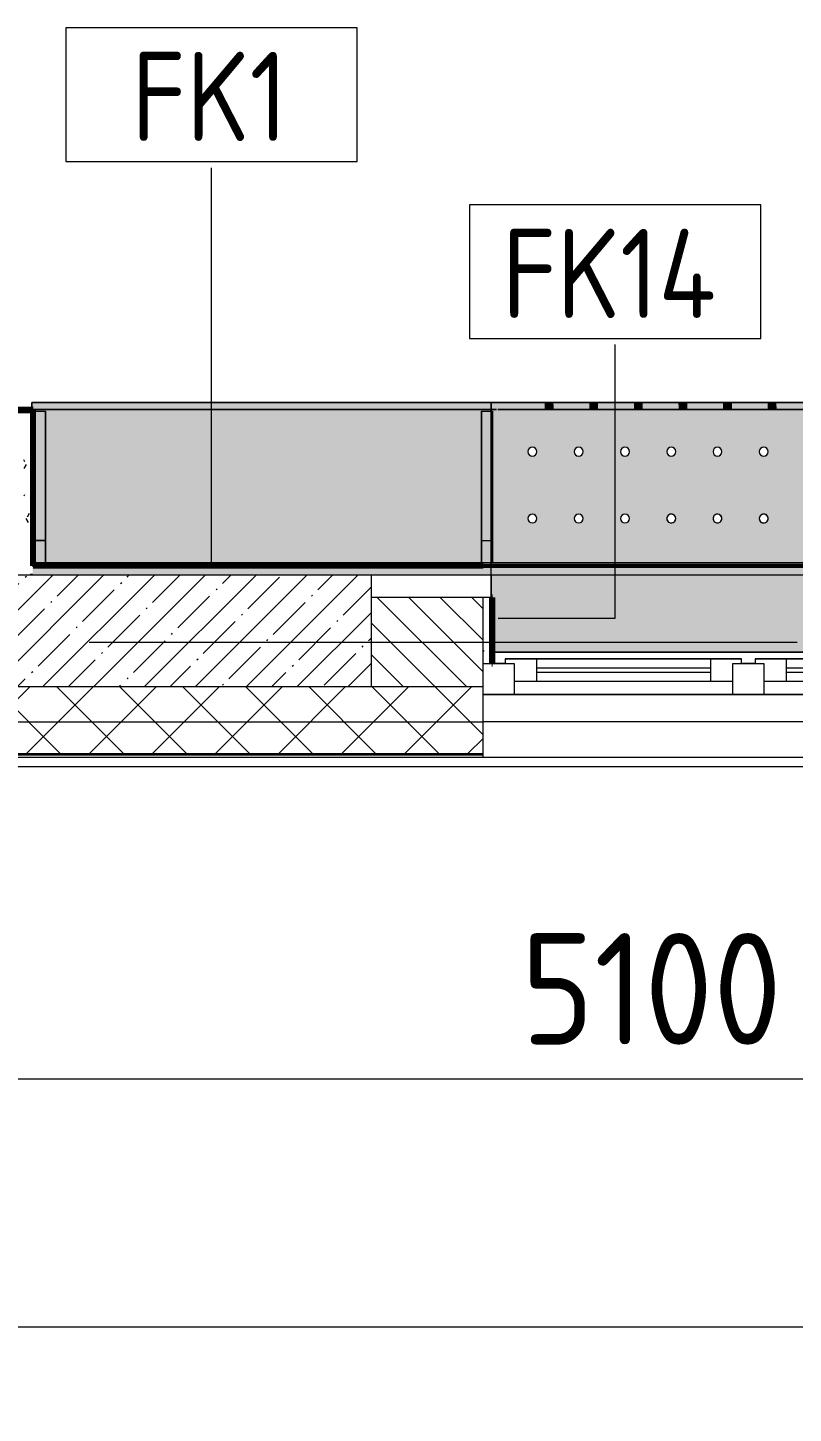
# Model space of a CAD drawing. Header units: millimetres. Extents: x 81711 to 274967, y -8553 to 29000.
# Drawn here: x 101859 to 103576, y -1730 to 1378 of the extents above; entities that cross this region are included whole.
import ezdxf

# ---------------------------------------------------------------- set-up
doc = ezdxf.new("R2010")
doc.units = ezdxf.units.MM
doc.linetypes.add('Осевая', pattern=[3175, 635, -476.25, 1587.5, -476.25])
for name, color, linetype, lineweight in [('A-ANNO-DIMS', 7, 'Continuous', 9), ('A-ANNO-DIMS-100', 7, 'Continuous', 9), ('A-GLAZ', 7, 'Continuous', 9), ('A-GLAZ-1', 7, 'Continuous', 13), ('A-WALL', 7, 'Continuous', 9), ('A-WALL-IDEN', 7, 'Continuous', 9), ('I-WALL', 7, 'Continuous', 9), ('S-COLS', 7, 'Continuous', 9), ('Оси-2', 7, 'Осевая', 9)]:
    doc.layers.add(name, color=color, linetype=linetype, lineweight=lineweight)
for name, color, linetype, lineweight, true_color in [('A-WALL-1', 7, 'Continuous', 9, 0xc0c0c0), ('A-WALL-2', 7, 'Continuous', 9, 0xff80c0), ('I-WALL-13', 7, 'Continuous', 53, 0xeaa7bf), ('I-WALL-19', 7, 'Continuous', 80, 0xffd2ff), ('I-WALL-5', 7, 'Continuous', 9, 0xc0c0c0), ('I-WALL-8', 7, 'Continuous', 80, 0xff80c0), ('S-WALL-ANLY', 7, 'Continuous', 13, 0x008040), ('S-WALL-ANLY-1', 7, 'Continuous', 5, 0x008040), ('Знаки-2', 9, 'Continuous', 9, 0x808080), ('Знаки-3', 7, 'Continuous', 9, 0xd1cabb), ('Знаки-5', 7, 'Continuous', 9, 0xc1bbaf), ('Знаки-6', 7, 'Continuous', 9, 0xaba79f), ('Знаки-7', 7, 'Continuous', 9, 0xd4ccbd), ('Знаки-8', 7, 'Continuous', 9, 0xccc5b7)]:
    doc.layers.add(name, color=color, linetype=linetype, lineweight=lineweight, true_color=true_color)
doc.layers.add('Знаки-4', color=7, linetype='Continuous', lineweight=9, transparency=0.5)
doc.styles.add('GOST Common', font='GOST_Common.ttf', dxfattribs={"width": 0.9, "height": 200})
doc.styles.add('ISOCPEUR', font='isocpeur.ttf', dxfattribs={"width": 0.9, "height": 250})
doc.dimstyles.new('ISO-2_5_0_9К_БОЛЬШОЙ_1', dxfattribs={"dimscale": 304.8, "dimtxt": 248.995294, "dimasz": 0.492126, "dimexe": 0.393701, "dimexo": 0.984252, "dimgap": 0, "dimtad": 1, "dimdec": 0, "dimrnd": 10, "dimzin": 0, "dimdsep": 46, "dimtxsty": 'ISOCPEUR', "dimblk1": 'OBLIQUE', "dimblk2": 'OBLIQUE', "dimsah": 1, "dimcen": 0.09, "dimdle": 0.393701, "dimazin": 0, "dimtfac": 1, "dimtdec": 4, "dimtix": 1, "dimtmove": 0, "dimatfit": 3, "dimfxl": 1, "dimtvp": 1, "dimtolj": 1, "dimtzin": 0, "dimarcsym": 2})
pattern_1 = [(0, (0, 0), (121.92, 30.48), [10.058, -81.382, 10.058, -81.382, -487.68]), (0, (0, 0), (121.92, 30.48), [-182.88, 10.058, -172.822, 10.058, -81.382, -213.36]), (0, (0, 0), (121.92, 30.48), [-457.2, 10.058, -50.902, 10.058, -142.342]), (120, (45.72, 15.24), (-87.356454, 90.345817), [10.058, -81.382, 10.058, -81.382, -487.68]), (120, (45.72, 15.24), (-87.356454, 90.345817), [-182.88, 10.058, -172.822, 10.058, -81.382, -213.36]), (120, (45.72, 15.24), (-87.356454, 90.345817), [-457.2, 10.058, -50.902, 10.058, -142.342]), (240, (60.96, 76.2), (-34.563546, -120.825817), [10.058, -81.382, 10.058, -81.382, -487.68]), (240, (60.96, 76.2), (-34.563546, -120.825817), [-182.88, 10.058, -172.822, 10.058, -81.382, -213.36]), (240, (60.96, 76.2), (-34.563546, -120.825817), [-457.2, 10.058, -50.902, 10.058, -142.342])]

# ---------------------------------------------------------------- blocks, each defined once
blk = doc.blocks.new('120_Окно_СКБ_2Ст_Фрамуга сверху - 120_Окно_СКБ_2Ст_2300х2500_h_ ДОО-19727959-План отделки стен 1 этажа в осях 23_1-33')
at = {"layer": 'A-GLAZ'}
for p, q in [((1150, -57), (-1150, -57)), ((-1080, -57), (1080, -57)), ((-1030, -107), (470, -107)), ((470, -117), (-1030, -117)), ((640, -107), (1030, -107)), ((1030, -117), (640, -117)), ((-1130, -127), (-1100, -127)), ((540, -127), (570, -127)), ((540, -127), (570, -127)), ((1100, -127), (1130, -127))]:
    blk.add_line(p, q, dxfattribs=at)
at = {"layer": 'A-GLAZ-1'}
for p, q in [((-1150, -127), (-1150, -57)), ((-1150, -57), (-1080, -57)), ((-1080, -57), (-1080, -127)), ((520, -127), (520, -57)), ((520, -57), (590, -57)), ((590, -57), (590, -127)), ((1080, -127), (1080, -57)), ((1080, -57), (1150, -57)), ((1150, -57), (1150, -127)), ((520, -87), (-1080, -87)), ((-1080, -87), (-1080, -127)), ((-1030, -137), (-1030, -87)), ((470, -137), (470, -87)), ((520, -127), (520, -87)), ((1080, -87), (590, -87)), ((590, -87), (590, -127)), ((640, -137), (640, -87)), ((1030, -137), (1030, -87)), ((1080, -127), (1080, -87)), ((-1080, -127), (-1150, -127)), ((-1080, -127), (-1100, -127)), ((-1100, -127), (-1100, -137)), ((-1100, -137), (540, -137)), ((540, -137), (-1100, -137)), ((590, -127), (520, -127)), ((540, -127), (520, -127)), ((540, -137), (540, -127)), ((590, -127), (570, -127)), ((570, -127), (570, -137)), ((570, -137), (1100, -137)), ((1100, -137), (570, -137)), ((1150, -127), (1080, -127)), ((1100, -127), (1080, -127)), ((1100, -137), (1100, -127))]:
    blk.add_line(p, q, dxfattribs=at)
blk = doc.blocks.new('BSC_Колонна _Прямоугольная - 250х900-V4-План отделки стен 1 этажа в осях 23_1-33')
at = {"layer": 'S-COLS'}
h = blk.add_hatch(dxfattribs=at)
h.set_pattern_fill('FP_37', color=256, style=0, pattern_type=2)
h.set_pattern_definition([(45, (-102180, -25), (-57.024626, 57.024626), []), (45, (-102122.975, -25), (-57.024626, 57.024626), [100.806, -20.161, 3.353, -16.808])])
h.paths.add_polyline_path([(-352.3, -125), (450, -125), (450, 125), (-450, 125), (-450, -125)])
for p, q in [((450, 125), (-450, 125)), ((-450, 125), (-450, -125)), ((450, -125), (450, 125)), ((-450, -125), (450, -125))]:
    blk.add_line(p, q, dxfattribs=at)
blk = doc.blocks.new('Зашивка радиатора_ с перфорацией М7_1 - Зашивка радиатора_ с перфорацией М7_1-V23-План отделки стен 1 этажа в осях 23_1-33')
at = {"layer": 'Знаки-4'}
for points in [[(1630, 380), (-370, 380), (-370, 180), (1890, 180), (1890, 257.4), (1888.3, 257.4), (1888.3, 380)], [(1877.3, -163.9), (-370, -163.9), (-370, -179.9), (1890, -179.9), (1890, -163.9), (1877.7, -163.9)], [(1265, -163.9), (1240, -163.9), (1240.7, -179.9), (1280, -179.9), (1279.3, -163.9), (1265.2, -163.9)], [(1260, -163.9), (1250, -163.9), (1250.3, -179.9), (1270, -179.9), (1269.7, -163.9), (1262.6, -163.9)], [(1365, -163.9), (1340, -163.9), (1340.7, -179.9), (1380, -179.9), (1379.3, -163.9), (1365.2, -163.9)], [(1360, -163.9), (1350, -163.9), (1350.3, -179.9), (1370, -179.9), (1369.7, -163.9), (1362.6, -163.9)], [(1360, -163.9), (1350, -163.9), (1350.3, -179.9), (1370, -179.9), (1369.7, -163.9), (1362.6, -163.9)], [(1465.2, -163.9), (1440, -163.9), (1440.7, -179.9), (1480, -179.9), (1479.3, -163.9), (1470, -163.9)], [(1465.2, -163.9), (1450, -163.9), (1450.3, -179.9), (1470, -179.9), (1469.7, -163.9), (1467.1, -163.9)], [(1565, -163.9), (1540, -163.9), (1540.7, -179.9), (1580, -179.9), (1579.3, -163.9), (1565.2, -163.9)], [(1560, -163.9), (1550, -163.9), (1550.3, -179.9), (1570, -179.9), (1569.7, -163.9), (1562.6, -163.9)], [(1665, -163.9), (1640, -163.9), (1640.7, -179.9), (1680, -179.9), (1679.3, -163.9), (1665.2, -163.9)], [(1660, -163.9), (1650, -163.9), (1650.3, -179.9), (1670, -179.9), (1669.7, -163.9), (1662.6, -163.9)], [(1660, -163.9), (1650, -163.9), (1650.3, -179.9), (1670, -179.9), (1669.7, -163.9), (1662.6, -163.9)], [(1740.7, -163.9), (1740, -163.9), (1740.7, -179.9), (1780, -179.9), (1779.3, -163.9), (1742.7, -163.9)], [(1759.4, -163.9), (1750, -164.7), (1750.3, -179.9), (1770, -179.9), (1769.7, -163.9), (1760, -163.9)]]:
    blk.add_hatch(color=256, dxfattribs=at).paths.add_polyline_path(points)
h = blk.add_hatch(color=256, dxfattribs=at)
h.paths.add_polyline_path([(1890, 180), (-370, 180), (-370, -179.9), (1890, -179.9), (1890, 137.8)])
h.paths.add_polyline_path([(1382.5, 90.4), (1387.5, 89), (1391.2, 85.4), (1392.5, 80.4), (1391.2, 75.4), (1387.5, 71.7), (1382.5, 70.4), (1377.5, 71.7), (1373.8, 75.4), (1372.5, 80.4), (1373.8, 85.4), (1377.5, 89), (1379.9, 90)])
h.paths.add_polyline_path([(863.7, 90.4), (868.7, 89), (872.4, 85.4), (873.7, 80.4), (872.4, 75.4), (868.7, 71.7), (863.7, 70.4), (858.7, 71.7), (855.1, 75.4), (853.7, 80.4), (855.1, 85.4), (858.7, 89), (861.2, 90)])
h.paths.add_polyline_path([(967.5, 90.4), (972.5, 89), (976.2, 85.4), (977.5, 80.4), (976.2, 75.4), (972.5, 71.7), (967.5, 70.4), (962.5, 71.7), (958.8, 75.4), (957.5, 80.4), (958.8, 85.4), (962.5, 89), (964.9, 90)])
h.paths.add_polyline_path([(1590, 90.4), (1595, 89), (1598.7, 85.4), (1600, 80.4), (1598.7, 75.4), (1595, 71.7), (1590, 70.4), (1585, 71.7), (1581.3, 75.4), (1580, 80.4), (1581.3, 85.4), (1585, 89), (1587.4, 90)])
h.paths.add_polyline_path([(1278.7, 90.4), (1283.7, 89), (1287.4, 85.4), (1288.7, 80.4), (1287.4, 75.4), (1283.7, 71.7), (1278.7, 70.4), (1273.7, 71.7), (1270.1, 75.4), (1268.7, 80.4), (1270.1, 85.4), (1273.7, 89), (1276.2, 90)])
h.paths.add_polyline_path([(1693.7, 90.4), (1698.7, 89), (1702.4, 85.4), (1703.7, 80.4), (1702.4, 75.4), (1698.7, 71.7), (1693.7, 70.4), (1688.7, 71.7), (1685.1, 75.4), (1683.7, 80.4), (1685.1, 85.4), (1688.7, 89), (1691.2, 90)])
h.paths.add_polyline_path([(1071.2, 90.4), (1076.2, 89), (1079.9, 85.4), (1081.2, 80.4), (1079.9, 75.4), (1076.2, 71.7), (1071.2, 70.4), (1066.2, 71.7), (1062.6, 75.4), (1061.2, 80.4), (1062.6, 85.4), (1066.2, 89), (1068.7, 90)])
h.paths.add_polyline_path([(1797.5, 90.4), (1802.5, 89), (1806.2, 85.4), (1807.5, 80.4), (1806.2, 75.4), (1802.5, 71.7), (1797.5, 70.4), (1792.5, 71.7), (1788.8, 75.4), (1787.5, 80.4), (1788.8, 85.4), (1792.5, 89), (1796.4, 90.2)])
h.paths.add_polyline_path([(1486.2, 90.4), (1491.2, 89), (1494.9, 85.4), (1496.2, 80.4), (1494.9, 75.4), (1491.2, 71.7), (1486.2, 70.4), (1481.2, 71.7), (1477.6, 75.4), (1476.2, 80.4), (1477.6, 85.4), (1481.2, 89), (1483.7, 90)])
h.paths.add_polyline_path([(1175, 90.4), (1180, 89), (1183.7, 85.4), (1185, 80.4), (1183.7, 75.4), (1180, 71.7), (1175, 70.4), (1170, 71.7), (1166.3, 75.4), (1165, 80.4), (1166.3, 85.4), (1170, 89), (1172.4, 90)])
h.paths.add_polyline_path([(137.5, 90.4), (142.5, 89), (146.2, 85.4), (147.5, 80.4), (146.2, 75.4), (142.5, 71.7), (137.5, 70.4), (132.5, 71.7), (128.8, 75.4), (127.5, 80.4), (128.8, 85.4), (133.1, 89.3), (134.9, 90)])
h.paths.add_polyline_path([(-277.5, 90.4), (-272.5, 89), (-268.8, 85.4), (-267.5, 80.4), (-268.8, 75.4), (-272.5, 71.7), (-277.5, 70.4), (-282.5, 71.7), (-286.2, 75.4), (-287.5, 80.4), (-286.2, 85.4), (-282.5, 89), (-280.1, 90)])
h.paths.add_polyline_path([(552.5, 90.4), (557.5, 89), (561.2, 85.4), (562.5, 80.4), (561.2, 75.4), (557.5, 71.7), (552.5, 70.4), (547.5, 71.7), (543.8, 75.4), (542.5, 80.4), (543.8, 85.4), (547.5, 89), (549.9, 90)])
h.paths.add_polyline_path([(345, 90.4), (350, 89), (353.7, 85.4), (355, 80.4), (353.7, 75.4), (350, 71.7), (345, 70.4), (340, 71.7), (336.3, 75.4), (335, 80.4), (336.3, 85.4), (340, 89), (342.4, 90)])
h.paths.add_polyline_path([(-70, 90.4), (-65, 89), (-61.3, 85.4), (-60, 80.4), (-61.3, 75.4), (-65, 71.7), (-70, 70.4), (-75, 71.7), (-78.7, 75.4), (-80, 80.4), (-78.7, 85.4), (-75, 89), (-72.6, 90)])
h.paths.add_polyline_path([(-173.8, 90.4), (-168.8, 89), (-165.1, 85.4), (-163.8, 80.4), (-165.1, 75.4), (-168.8, 71.7), (-173.8, 70.4), (-178.8, 71.7), (-182.4, 75.4), (-183.8, 80.4), (-182.4, 85.4), (-178.8, 89), (-176.3, 90)])
h.paths.add_polyline_path([(760, 90.4), (765, 89), (768.7, 85.4), (770, 80.4), (768.7, 75.4), (765, 71.7), (760, 70.4), (755, 71.7), (751.3, 75.4), (750, 80.4), (751.3, 85.4), (755, 89), (757.4, 90)])
h.paths.add_polyline_path([(656.2, 90.4), (661.2, 89), (664.9, 85.4), (666.2, 80.4), (664.9, 75.4), (661.2, 71.7), (656.2, 70.4), (651.2, 71.7), (647.6, 75.4), (646.2, 80.4), (647.6, 85.4), (651.2, 89), (653.7, 90)])
h.paths.add_polyline_path([(241.2, 90.4), (246.2, 89), (249.9, 85.4), (251.2, 80.4), (249.9, 75.4), (246.2, 71.7), (241.2, 70.4), (236.2, 71.7), (232.6, 75.4), (231.2, 80.4), (232.6, 85.4), (236.2, 89), (238.7, 90)])
h.paths.add_polyline_path([(33.7, 90.4), (38.7, 89), (42.4, 85.4), (43.7, 80.4), (42.4, 75.4), (38.7, 71.7), (33.7, 70.4), (28.7, 71.7), (25.1, 75.4), (23.7, 80.4), (25.1, 85.4), (28.7, 89), (31.2, 90)])
h.paths.add_polyline_path([(448.7, 90.4), (453.7, 89), (457.4, 85.4), (458.7, 80.4), (457.4, 75.4), (453.7, 71.7), (448.7, 70.4), (443.7, 71.7), (440.1, 75.4), (438.7, 80.4), (440.1, 85.4), (443.7, 89), (446.2, 90)])
h.paths.add_polyline_path([(760, -59.6), (765, -61), (768.7, -64.6), (770, -69.6), (768.7, -74.6), (765, -78.3), (760, -79.6), (755, -78.3), (751.3, -74.6), (750, -69.6), (751.3, -64.6), (755, -61), (757.4, -60)])
h.paths.add_polyline_path([(1175, -59.6), (1180, -61), (1183.7, -64.6), (1185, -69.6), (1183.7, -74.6), (1180, -78.3), (1175, -79.6), (1170, -78.3), (1166.3, -74.6), (1165, -69.6), (1166.3, -64.6), (1170, -61), (1172.4, -60)])
h.paths.add_polyline_path([(1590, -59.6), (1595, -61), (1598.7, -64.6), (1600, -69.6), (1598.7, -74.6), (1595, -78.3), (1590, -79.6), (1585, -78.3), (1581.3, -74.6), (1580, -69.6), (1581.3, -64.6), (1585, -61), (1587.4, -60)])
h.paths.add_polyline_path([(1382.5, -59.6), (1387.5, -61), (1391.2, -64.6), (1392.5, -69.6), (1391.2, -74.6), (1387.5, -78.3), (1382.5, -79.6), (1377.5, -78.3), (1373.8, -74.6), (1372.5, -69.6), (1373.8, -64.6), (1377.5, -61), (1379.9, -60)])
h.paths.add_polyline_path([(1278.7, -59.6), (1283.7, -61), (1287.4, -64.6), (1288.7, -69.6), (1287.4, -74.6), (1283.7, -78.3), (1278.7, -79.6), (1273.7, -78.3), (1270.1, -74.6), (1268.7, -69.6), (1270.1, -64.6), (1273.7, -61), (1276.2, -60)])
h.paths.add_polyline_path([(1486.2, -59.6), (1491.2, -61), (1494.9, -64.6), (1496.2, -69.6), (1494.9, -74.6), (1491.2, -78.3), (1486.2, -79.6), (1481.2, -78.3), (1477.6, -74.6), (1476.2, -69.6), (1477.6, -64.6), (1481.2, -61), (1483.7, -60)])
h.paths.add_polyline_path([(1797.5, -59.6), (1802.5, -61), (1806.2, -64.6), (1807.5, -69.6), (1806.2, -74.6), (1802.5, -78.3), (1797.5, -79.6), (1792.5, -78.3), (1788.8, -74.6), (1787.5, -69.6), (1788.8, -64.6), (1792.5, -61), (1796.4, -59.8)])
h.paths.add_polyline_path([(1693.7, -59.6), (1698.7, -61), (1702.4, -64.6), (1703.7, -69.6), (1702.4, -74.6), (1698.7, -78.3), (1693.7, -79.6), (1688.7, -78.3), (1685.1, -74.6), (1683.7, -69.6), (1685.1, -64.6), (1688.7, -61), (1691.2, -60)])
h.paths.add_polyline_path([(863.7, -59.6), (868.7, -61), (872.4, -64.6), (873.7, -69.6), (872.4, -74.6), (868.7, -78.3), (863.7, -79.6), (858.7, -78.3), (855.1, -74.6), (853.7, -69.6), (855.1, -64.6), (858.7, -61), (861.2, -60)])
h.paths.add_polyline_path([(967.5, -59.6), (972.5, -61), (976.2, -64.6), (977.5, -69.6), (976.2, -74.6), (972.5, -78.3), (967.5, -79.6), (962.5, -78.3), (958.8, -74.6), (957.5, -69.6), (958.8, -64.6), (962.5, -61), (964.9, -60)])
h.paths.add_polyline_path([(1071.2, -59.6), (1076.2, -61), (1079.9, -64.6), (1081.2, -69.6), (1079.9, -74.6), (1076.2, -78.3), (1071.2, -79.6), (1066.2, -78.3), (1062.6, -74.6), (1061.2, -69.6), (1062.6, -64.6), (1066.2, -61), (1068.7, -60)])
h.paths.add_polyline_path([(656.2, -59.6), (661.2, -61), (664.9, -64.6), (666.2, -69.6), (664.9, -74.6), (661.2, -78.3), (656.2, -79.6), (651.2, -78.3), (647.6, -74.6), (646.2, -69.6), (647.6, -64.6), (651.2, -61), (653.7, -60)])
h.paths.add_polyline_path([(-70, -59.6), (-65, -61), (-61.3, -64.6), (-60, -69.6), (-61.3, -74.6), (-65, -78.3), (-70, -79.6), (-75, -78.3), (-78.7, -74.6), (-80, -69.6), (-78.7, -64.6), (-75, -61), (-72.6, -60)])
h.paths.add_polyline_path([(-277.5, -59.6), (-272.5, -61), (-268.8, -64.6), (-267.5, -69.6), (-268.8, -74.6), (-272.5, -78.3), (-277.5, -79.6), (-282.5, -78.3), (-286.2, -74.6), (-287.5, -69.6), (-286.2, -64.6), (-282.5, -61), (-280.1, -60)])
h.paths.add_polyline_path([(137.5, -59.6), (142.5, -61), (146.2, -64.6), (147.5, -69.6), (146.2, -74.6), (142.5, -78.3), (137.5, -79.6), (132.5, -78.3), (128.8, -74.6), (127.5, -69.6), (128.8, -64.6), (133.1, -60.7), (134.9, -60)])
h.paths.add_polyline_path([(241.2, -59.6), (246.2, -61), (249.9, -64.6), (251.2, -69.6), (249.9, -74.6), (246.2, -78.3), (241.2, -79.6), (236.2, -78.3), (232.6, -74.6), (231.2, -69.6), (232.6, -64.6), (236.2, -61), (238.7, -60)])
h.paths.add_polyline_path([(345, -59.6), (350, -61), (353.7, -64.6), (355, -69.6), (353.7, -74.6), (350, -78.3), (345, -79.6), (340, -78.3), (336.3, -74.6), (335, -69.6), (336.3, -64.6), (340, -61), (342.4, -60)])
h.paths.add_polyline_path([(33.7, -59.6), (38.7, -61), (42.4, -64.6), (43.7, -69.6), (42.4, -74.6), (38.7, -78.3), (33.7, -79.6), (28.7, -78.3), (25.1, -74.6), (23.7, -69.6), (25.1, -64.6), (28.7, -61), (31.2, -60)])
h.paths.add_polyline_path([(448.7, -59.6), (453.7, -61), (457.4, -64.6), (458.7, -69.6), (457.4, -74.6), (453.7, -78.3), (448.7, -79.6), (443.7, -78.3), (440.1, -74.6), (438.7, -69.6), (440.1, -64.6), (443.7, -61), (446.2, -60)])
h.paths.add_polyline_path([(552.5, -59.6), (557.5, -61), (561.2, -64.6), (562.5, -69.6), (561.2, -74.6), (557.5, -78.3), (552.5, -79.6), (547.5, -78.3), (543.8, -74.6), (542.5, -69.6), (543.8, -64.6), (547.5, -61), (549.9, -60)])
h.paths.add_polyline_path([(-173.8, -59.6), (-168.8, -61), (-165.1, -64.6), (-163.8, -69.6), (-165.1, -74.6), (-168.8, -78.3), (-173.8, -79.6), (-178.8, -78.3), (-182.4, -74.6), (-183.8, -69.6), (-182.4, -64.6), (-178.8, -61), (-176.3, -60)])
at = {"layer": 'Знаки-2'}
for p, q in [((1888.3, 380), (-370, 380)), ((1890, 207.4), (1890, 257.4)), ((1890, 180), (1890, 187.4)), ((-370, 180), (1890, 180)), ((1890, 180), (-370, 180)), ((1890, -179.9), (1890, 180)), ((-370, -179.9), (1890, -179.9))]:
    blk.add_line(p, q, dxfattribs=at)
for centre, start, end in [((1278.7, 80.4), 0, 180), ((1278.7, 80.4), 180, 0), ((1382.5, 80.4), 0, 180), ((1382.5, 80.4), 180, 0), ((1486.2, 80.4), 0, 180), ((1486.2, 80.4), 180, 360), ((1590, 80.4), 0, 180), ((1590, 80.4), 180, 0), ((1693.7, 80.4), 0, 180), ((1693.7, 80.4), 180, 360), ((1797.5, 80.4), 0, 180), ((1797.5, 80.4), 180, 0), ((1278.7, -69.6), 0, 180), ((1382.5, -69.6), 0, 180), ((1486.2, -69.6), 0, 180), ((1590, -69.6), 0, 180), ((1693.7, -69.6), 0, 180), ((1797.5, -69.6), 0, 180), ((1278.7, -69.6), 180, 0), ((1382.5, -69.6), 180, 0), ((1486.2, -69.6), 180, 0), ((1590, -69.6), 180, 0), ((1693.7, -69.6), 180, 0), ((1797.5, -69.6), 180, 0)]:
    blk.add_arc(centre, 10, start, end, dxfattribs=at)
at = {"layer": 'Знаки-3'}
for p, q in [((1254.8, -163.9), (1251.3, -163.9)), ((1251.3, -179.9), (1254.8, -179.9)), ((1265, -163.9), (1255, -163.9)), ((1255, -179.9), (1265, -179.9)), ((1268.7, -163.9), (1265.2, -163.9)), ((1265.2, -179.9), (1268.7, -179.9)), ((1351.3, -163.9), (1354.8, -163.9)), ((1354.8, -163.9), (1351.3, -163.9)), ((1351.3, -179.9), (1354.8, -179.9)), ((1354.8, -179.9), (1351.3, -179.9)), ((1355, -163.9), (1360, -163.9)), ((1360, -163.9), (1355, -163.9)), ((1355, -179.9), (1365, -179.9)), ((1365, -179.9), (1355, -179.9)), ((1360, -163.9), (1365, -163.9)), ((1365, -163.9), (1360, -163.9)), ((1365.2, -163.9), (1368.7, -163.9)), ((1368.7, -163.9), (1365.2, -163.9)), ((1365.2, -179.9), (1368.7, -179.9)), ((1368.7, -179.9), (1365.2, -179.9)), ((1454.8, -163.9), (1451.3, -163.9)), ((1451.3, -179.9), (1454.8, -179.9)), ((1462.6, -163.9), (1455, -163.9)), ((1455, -179.9), (1462.6, -179.9)), ((1465, -163.9), (1463.7, -163.9)), ((1463.7, -179.9), (1465, -179.9)), ((1468.7, -163.9), (1465.2, -163.9)), ((1465.2, -179.9), (1468.7, -179.9)), ((1554.8, -163.9), (1551.3, -163.9)), ((1551.3, -179.9), (1554.8, -179.9)), ((1565, -163.9), (1555, -163.9)), ((1555, -179.9), (1565, -179.9)), ((1568.7, -163.9), (1565.2, -163.9)), ((1565.2, -179.9), (1568.7, -179.9)), ((1651.3, -163.9), (1654.8, -163.9)), ((1654.8, -163.9), (1651.3, -163.9)), ((1651.3, -179.9), (1654.8, -179.9)), ((1654.8, -179.9), (1651.3, -179.9)), ((1655, -163.9), (1665, -163.9)), ((1665, -163.9), (1655, -163.9)), ((1655, -179.9), (1665, -179.9)), ((1665, -179.9), (1655, -179.9)), ((1665.2, -163.9), (1668.7, -163.9)), ((1668.7, -163.9), (1665.2, -163.9)), ((1665.2, -179.9), (1668.7, -179.9)), ((1668.7, -179.9), (1665.2, -179.9)), ((1754.8, -163.9), (1751.3, -163.9)), ((1751.3, -179.9), (1754.8, -179.9)), ((1759.4, -163.9), (1755, -163.9)), ((1755, -179.9), (1765, -179.9)), ((1765, -163.9), (1760, -163.9)), ((1768.7, -163.9), (1765.2, -163.9)), ((1765.2, -179.9), (1768.7, -179.9)), ((1890, -163.9), (1890, -179.9))]:
    blk.add_line(p, q, dxfattribs=at)
at = {"layer": 'Знаки-5'}
for p, q in [((1890, 180), (-370, 180)), ((-370, 180), (1890, 180)), ((1890, 180), (1890, -179.9)), ((1240, -163.9), (1180, -163.9)), ((1180, -179.9), (1240, -179.9)), ((1240, -163.9), (1250, -163.9)), ((1250, -163.9), (1240, -163.9)), ((1240, -179.9), (1250, -179.9)), ((1250, -179.9), (1240, -179.9)), ((1250, -163.9), (1270, -163.9)), ((1270, -163.9), (1250, -163.9)), ((1250, -179.9), (1270, -179.9)), ((1270, -179.9), (1250, -179.9)), ((1270, -163.9), (1280, -163.9)), ((1280, -163.9), (1270, -163.9)), ((1270, -179.9), (1280, -179.9)), ((1280, -179.9), (1270, -179.9)), ((1340, -163.9), (1280, -163.9)), ((1280, -179.9), (1340, -179.9)), ((1340, -163.9), (1350, -163.9)), ((1350, -163.9), (1340, -163.9)), ((1340, -179.9), (1350, -179.9)), ((1350, -179.9), (1340, -179.9)), ((1350, -163.9), (1370, -163.9)), ((1370, -163.9), (1350, -163.9)), ((1350, -179.9), (1370, -179.9)), ((1370, -179.9), (1350, -179.9)), ((1370, -163.9), (1380, -163.9)), ((1380, -163.9), (1370, -163.9)), ((1370, -179.9), (1380, -179.9)), ((1380, -179.9), (1370, -179.9)), ((1440, -163.9), (1380, -163.9)), ((1380, -179.9), (1440, -179.9)), ((1440, -163.9), (1480, -163.9)), ((1480, -163.9), (1440, -163.9)), ((1440, -179.9), (1480, -179.9)), ((1480, -179.9), (1440, -179.9)), ((1540, -163.9), (1480, -163.9)), ((1480, -179.9), (1540, -179.9)), ((1540, -163.9), (1550, -163.9)), ((1550, -163.9), (1540, -163.9)), ((1540, -179.9), (1550, -179.9)), ((1550, -179.9), (1540, -179.9)), ((1550, -163.9), (1570, -163.9)), ((1570, -163.9), (1550, -163.9)), ((1550, -179.9), (1570, -179.9)), ((1570, -179.9), (1550, -179.9)), ((1570, -163.9), (1580, -163.9)), ((1580, -163.9), (1570, -163.9)), ((1570, -179.9), (1580, -179.9)), ((1580, -179.9), (1570, -179.9)), ((1640, -163.9), (1580, -163.9)), ((1580, -179.9), (1640, -179.9)), ((1640, -163.9), (1650, -163.9)), ((1650, -163.9), (1640, -163.9)), ((1640, -179.9), (1650, -179.9)), ((1650, -179.9), (1640, -179.9)), ((1650, -163.9), (1670, -163.9)), ((1670, -163.9), (1650, -163.9)), ((1650, -179.9), (1670, -179.9)), ((1670, -179.9), (1650, -179.9)), ((1670, -163.9), (1680, -163.9)), ((1680, -163.9), (1670, -163.9)), ((1670, -179.9), (1680, -179.9)), ((1680, -179.9), (1670, -179.9)), ((1740, -163.9), (1680, -163.9)), ((1680, -179.9), (1740, -179.9)), ((1740, -163.9), (1742.7, -163.9)), ((1742.7, -163.9), (1740, -163.9)), ((1740, -179.9), (1780, -179.9)), ((1780, -179.9), (1740, -179.9)), ((1742.8, -163.9), (1759.4, -163.9)), ((1759.4, -163.9), (1742.8, -163.9)), ((1760, -163.9), (1780, -163.9)), ((1780, -163.9), (1760, -163.9)), ((1842.1, -163.9), (1780, -163.9)), ((1780, -179.9), (1890, -179.9)), ((1858.4, -163.9), (1842.7, -163.9)), ((1874.9, -163.9), (1859.2, -163.9)), ((1890, -163.9), (1878.3, -163.9)), ((1890, -179.9), (1890, -163.9))]:
    blk.add_line(p, q, dxfattribs=at)
at = {"layer": 'Знаки-6'}
for p, q in [((-370, 380), (1888.3, 380)), ((1890, 257.4), (1890, 207.4)), ((1890, 187.4), (1890, 180.1)), ((1890, -179.9), (-370, -179.9)), ((1890, -179.9), (-370, -179.9)), ((-322.1, -163.9), (1842.1, -163.9)), ((1842.7, -163.9), (1858.4, -163.9)), ((1859.2, -163.9), (1874.9, -163.9)), ((1878.3, -163.9), (1890, -163.9))]:
    blk.add_line(p, q, dxfattribs=at)
for centre, start, end in [((1278.7, 80.4), 165, 180), ((1278.7, 80.4), 180, 195), ((1278.7, 80.4), 75, 165), ((1278.7, 80.4), 195, 315), ((1278.7, 80.4), 15, 75), ((1278.7, 80.4), 315, 0), ((1278.7, 80.4), 0, 15), ((1382.5, 80.4), 135, 180), ((1382.5, 80.4), 180, 210), ((1382.5, 80.4), 210, 285), ((1382.5, 80.4), 90, 135), ((1382.5, 80.4), 45, 90), ((1382.5, 80.4), 285, 330), ((1382.5, 80.4), 0, 45), ((1382.5, 80.4), 330, 360), ((1486.2, 80.4), 165, 180), ((1486.2, 80.4), 180, 210), ((1486.2, 80.4), 120, 165), ((1486.2, 80.4), 210, 255), ((1486.2, 80.4), 30, 120), ((1486.2, 80.4), 255, 300), ((1486.2, 80.4), 300, 330), ((1486.2, 80.4), 0, 30), ((1486.2, 80.4), 330, 360), ((1590, 80.4), 0, 180), ((1590, 80.4), 180, 360), ((1693.7, 80.4), 0, 180), ((1693.7, 80.4), 180, 360), ((1797.5, 80.4), 0, 180), ((1797.5, 80.4), 180, 360), ((1278.7, -69.6), 0, 180), ((1382.5, -69.6), 0, 180), ((1486.2, -69.6), 0, 180), ((1590, -69.6), 0, 180), ((1693.7, -69.6), 0, 180), ((1797.5, -69.6), 0, 180), ((1278.7, -69.6), 180, 360), ((1382.5, -69.6), 180, 360), ((1486.2, -69.6), 180, 360), ((1590, -69.6), 180, 360), ((1693.7, -69.6), 180, 360), ((1797.5, -69.6), 180, 360)]:
    blk.add_arc(centre, 10, start, end, dxfattribs=at)
at = {"layer": 'Знаки-7'}
for p, q in [((1354.8, -163.9), (1351.3, -163.9)), ((1351.3, -179.9), (1354.8, -179.9)), ((1365, -163.9), (1355, -163.9)), ((1355, -179.9), (1365, -179.9)), ((1368.7, -163.9), (1365.2, -163.9)), ((1365.2, -179.9), (1368.7, -179.9)), ((1654.8, -163.9), (1651.3, -163.9)), ((1651.3, -179.9), (1654.8, -179.9)), ((1665, -163.9), (1655, -163.9)), ((1655, -179.9), (1665, -179.9)), ((1668.7, -163.9), (1665.2, -163.9)), ((1665.2, -179.9), (1668.7, -179.9))]:
    blk.add_line(p, q, dxfattribs=at)
at = {"layer": 'Знаки-8'}
for p, q in [((1250, -163.9), (1240.7, -163.9)), ((1240.7, -179.9), (1250, -179.9)), ((1251.3, -163.9), (1254.8, -163.9)), ((1254.8, -163.9), (1251.3, -163.9)), ((1251.3, -179.9), (1254.8, -179.9)), ((1254.8, -179.9), (1251.3, -179.9)), ((1255, -163.9), (1265, -163.9)), ((1265, -163.9), (1255, -163.9)), ((1255, -179.9), (1265, -179.9)), ((1265, -179.9), (1255, -179.9)), ((1265.2, -163.9), (1268.7, -163.9)), ((1268.7, -163.9), (1265.2, -163.9)), ((1265.2, -179.9), (1268.7, -179.9)), ((1268.7, -179.9), (1265.2, -179.9)), ((1279.3, -163.9), (1270, -163.9)), ((1270, -179.9), (1279.3, -179.9)), ((1350, -163.9), (1340.7, -163.9)), ((1340.7, -179.9), (1350, -179.9)), ((1350, -163.9), (1370, -163.9)), ((1370, -163.9), (1350, -163.9)), ((1350, -179.9), (1350.3, -179.9)), ((1370, -179.9), (1350, -179.9)), ((1350.3, -179.9), (1357.4, -179.9)), ((1357.4, -179.9), (1370, -179.9)), ((1379.3, -163.9), (1370, -163.9)), ((1370, -179.9), (1379.3, -179.9)), ((1450, -163.9), (1440.7, -163.9)), ((1440.7, -179.9), (1450, -179.9)), ((1450, -163.9), (1452.9, -163.9)), ((1454.8, -163.9), (1450, -163.9)), ((1450, -179.9), (1450.3, -179.9)), ((1454.8, -179.9), (1450, -179.9)), ((1450.3, -179.9), (1451.3, -179.9)), ((1451.3, -179.9), (1452.9, -179.9)), ((1452.9, -163.9), (1454.8, -163.9)), ((1452.9, -179.9), (1454.8, -179.9)), ((1455, -163.9), (1462.6, -163.9)), ((1465, -163.9), (1455, -163.9)), ((1455, -179.9), (1457.4, -179.9)), ((1465, -179.9), (1455, -179.9)), ((1457.4, -179.9), (1460, -179.9)), ((1460, -179.9), (1465, -179.9)), ((1462.6, -163.9), (1465, -163.9)), ((1465.2, -163.9), (1470, -163.9)), ((1470, -163.9), (1465.2, -163.9)), ((1465.2, -179.9), (1467.1, -179.9)), ((1470, -179.9), (1465.2, -179.9)), ((1467.1, -179.9), (1470, -179.9)), ((1479.3, -163.9), (1470, -163.9)), ((1470, -179.9), (1479.3, -179.9)), ((1550, -163.9), (1540.7, -163.9)), ((1540.7, -179.9), (1550, -179.9)), ((1551.3, -163.9), (1554.8, -163.9)), ((1554.8, -163.9), (1551.3, -163.9)), ((1551.3, -179.9), (1554.8, -179.9)), ((1554.8, -179.9), (1551.3, -179.9)), ((1555, -163.9), (1565, -163.9)), ((1565, -163.9), (1555, -163.9)), ((1555, -179.9), (1565, -179.9)), ((1565, -179.9), (1555, -179.9)), ((1565.2, -163.9), (1568.7, -163.9)), ((1568.7, -163.9), (1565.2, -163.9)), ((1565.2, -179.9), (1568.7, -179.9)), ((1568.7, -179.9), (1565.2, -179.9)), ((1579.3, -163.9), (1570, -163.9)), ((1570, -179.9), (1579.3, -179.9)), ((1650, -163.9), (1640.7, -163.9)), ((1640.7, -179.9), (1650, -179.9)), ((1650, -163.9), (1652.9, -163.9)), ((1667.1, -163.9), (1650, -163.9)), ((1650, -179.9), (1657.4, -179.9)), ((1662.6, -179.9), (1650, -179.9)), ((1652.9, -163.9), (1669.7, -163.9)), ((1657.4, -179.9), (1670, -179.9)), ((1669.7, -179.9), (1662.6, -179.9)), ((1670, -163.9), (1667.1, -163.9)), ((1669.7, -163.9), (1670, -163.9)), ((1670, -179.9), (1669.7, -179.9)), ((1679.3, -163.9), (1670, -163.9)), ((1670, -179.9), (1679.3, -179.9)), ((1742.7, -163.9), (1740.7, -163.9)), ((1740.7, -179.9), (1750, -179.9)), ((1750, -163.9), (1742.8, -163.9)), ((1750, -163.9), (1754.8, -163.9)), ((1754.8, -163.9), (1750, -163.9)), ((1750, -179.9), (1754.8, -179.9)), ((1754.8, -179.9), (1750, -179.9)), ((1755, -163.9), (1759.4, -163.9)), ((1759.4, -163.9), (1755, -163.9)), ((1755, -179.9), (1765, -179.9)), ((1765, -179.9), (1755, -179.9)), ((1760, -163.9), (1765, -163.9)), ((1765, -163.9), (1760, -163.9)), ((1765.2, -163.9), (1770, -163.9)), ((1770, -163.9), (1765.2, -163.9)), ((1765.2, -179.9), (1770, -179.9)), ((1770, -179.9), (1765.2, -179.9)), ((1779.3, -163.9), (1770, -163.9)), ((1770, -179.9), (1779.3, -179.9))]:
    blk.add_line(p, q, dxfattribs=at)
blk = doc.blocks.new('Зашивка_ торцевая панель - Зашивка_ торцевая панель Т2-V35-План отделки стен 1 этажа в осях 23_1-33')
at = {"layer": 'Знаки-4'}
blk.add_hatch(color=256, dxfattribs=at).paths.add_polyline_path([(-430, -160), (-406, -160), (-406, 180), (-430, 180), (-430, -117.8)])
at = {"layer": 'Знаки-5'}
for p, q in [((-430, 180), (-430, -110)), ((-430, 180), (-406, 180)), ((-406, -110), (-406, 180)), ((-430, -110), (-430, -160)), ((-406, -110), (-430, -110)), ((-430, -110), (-406, -110)), ((-406, -160), (-406, -110)), ((-430, -160), (-406, -160))]:
    blk.add_line(p, q, dxfattribs=at)
at = {"layer": 'Знаки-6'}
for p, q in [((-430, -160), (-430, 180)), ((-430, 180), (-406, 180)), ((-406, 180), (-406, -160)), ((-430, -160), (-406, -160))]:
    blk.add_line(p, q, dxfattribs=at)
blk = doc.blocks.new('Зашивка_ опоясывающая панель - Зашивка_ опоясывающая панель Т2_1-V52-План отделки стен 1 этажа в осях 23_1-33')
at = {"layer": 'Знаки-4'}
for points in [[(-406, -110), (-406, 180), (-430, 180), (-430, -110), (-408.7, -110)], [(-430, -160), (-406, -159.1), (-406, 180), (-430, 180), (-430, -159.9)]]:
    blk.add_hatch(color=256, dxfattribs=at).paths.add_polyline_path(points)
at = {"layer": 'Знаки-5'}
for p, q in [((-430, 180), (-430, -110)), ((-430, -110), (-430, 180)), ((-430, 180), (-408.7, 180)), ((-430, 180), (-408.7, 180)), ((-408.7, 180), (-406, 180)), ((-408.7, 180), (-406, 180)), ((-406, 180), (-406, -110)), ((-406, -110), (-406, 180)), ((-430, -110), (-430, -160)), ((-430, -110), (-408.7, -110)), ((-430, -110), (-408.7, -110)), ((-408.7, -110), (-406, -110)), ((-408.7, -110), (-406, -110)), ((-406, -156.6), (-406, -110)), ((-408.7, -160), (-430, -160)), ((-406, -160), (-408.7, -160)), ((-406, -158.7), (-406, -157.4))]:
    blk.add_line(p, q, dxfattribs=at)
at = {"layer": 'Знаки-6'}
for p, q in [((-430, -160), (-430, 180)), ((-430, 180), (-408.7, 180)), ((-408.7, 180), (-406, 180)), ((-406, 180), (-406, -156.6)), ((-430, -160), (-408.7, -160)), ((-408.7, -160), (-406, -160)), ((-406, -157.4), (-406, -158.7))]:
    blk.add_line(p, q, dxfattribs=at)
at = {"layer": 'Знаки-8'}
for p, q in [((-430, 180), (-430, -110)), ((-430, 180), (-408.7, 180)), ((-408.7, 180), (-406, 180)), ((-406, -110), (-406, 180))]:
    blk.add_line(p, q, dxfattribs=at)
blk = doc.blocks.new('Зашивка без перфорации М3_2_1 - М3_2_5-31137678-План отделки стен 1 этажа в осях 23_1-33')
at = {"layer": 'Знаки-4'}
for points in [[(598.3, 180), (-430, 180), (-430, -179.9), (600.2, -179.9), (600.2, -162.6), (598.3, -162.6), (598.3, 137.8)], [(600, -163.9), (-430, -163.9), (-430, -179.9), (600, -179.9)]]:
    blk.add_hatch(color=256, dxfattribs=at).paths.add_polyline_path(points)
at = {"layer": 'Знаки-2'}
for p, q in [((598.3, 180), (-430, 180)), ((-430, 180), (-430, -179.9)), ((-430, -179.9), (600.2, -179.9)), ((600.2, -179.9), (600.2, -162.6))]:
    blk.add_line(p, q, dxfattribs=at)
at = {"layer": 'Знаки-3'}
blk.add_line((-430, -164), (-430, -179.9), dxfattribs=at)
at = {"layer": 'Знаки-5'}
for p, q in [((-430, 180), (-408.7, 180)), ((569.3, 180), (593.3, 180)), ((-430, -179.9), (-430, -160)), ((600, -163.9), (-430, -163.9)), ((-430, -163.9), (-430, -179.9)), ((-430, -179.9), (600, -179.9)), ((600, -163.9), (600, -179.9))]:
    blk.add_line(p, q, dxfattribs=at)
at = {"layer": 'Знаки-6'}
for p, q in [((-408.7, 180), (569.3, 180)), ((593.3, 180), (598.3, 180)), ((-430, -163.9), (600, -163.9)), ((600.2, -179.9), (-430, -179.9)), ((600, -179.9), (-430, -179.9)), ((600, -179.9), (600, -163.9)), ((600.2, -162.6), (600.2, -179.9))]:
    blk.add_line(p, q, dxfattribs=at)
at = {"layer": 'Знаки-8'}
blk.add_line((-430, -160), (-430, 179.9), dxfattribs=at)
blk = doc.blocks.new('DIMBLOCK7-План отделки стен 1 этажа в осях 23_1-33')
at = {"layer": 'A-ANNO-DIMS-100'}
for p, q in [((100710, -1173.3), (100710, -859.4)), ((105810, -1173.3), (105810, -859.4)), ((100710, -979.4), (105810, -979.4)), ((100710, -979.4), (100710, -1173.3)), ((105810, -979.4), (105810, -1173.3))]:
    blk.add_line(p, q, dxfattribs=at)
at = {"layer": 'A-ANNO-DIMS-100', "lineweight": 20}
for p, q in [((100710, -979.4), (100785, -904.4)), ((105810, -979.4), (105885, -904.4)), ((100710, -979.4), (100635, -1054.4)), ((105810, -979.4), (105735, -1054.4))]:
    blk.add_line(p, q, dxfattribs=at)
at = {"layer": 'A-ANNO-DIMS-100', "color": 0, "insert": (102965.5, -652.7), "char_height": 250, "width": 706.764, "attachment_point": 1, "line_spacing_factor": 1.149209, "style": 'ISOCPEUR'}
blk.add_mtext('5100', dxfattribs=at)
blk = doc.blocks.new('_Oblique')
at = {"color": 0, "linetype": 'ByBlock', "lineweight": -2}
blk.add_line((-0.5, -0.5), (0.5, 0.5), dxfattribs=at)
blk = doc.blocks.new('DIMBLOCK26-План отделки стен 1 этажа в осях 23_1-33')
at = {"layer": 'A-ANNO-DIMS-100'}
for p, q in [((84560, -1729.6), (84560, -1415.6)), ((125010, -1729.6), (125010, -1415.6)), ((84440, -1535.6), (125130, -1535.6)), ((84560, -1535.6), (84560, -1729.6)), ((125010, -1535.6), (125010, -1729.6))]:
    blk.add_line(p, q, dxfattribs=at)
at = {"layer": 'A-ANNO-DIMS-100', "lineweight": 20}
for p, q in [((84560, -1535.6), (84635, -1460.6)), ((125010, -1535.6), (125085, -1460.6)), ((84560, -1535.6), (84485, -1610.6)), ((125010, -1535.6), (124935, -1610.6))]:
    blk.add_line(p, q, dxfattribs=at)
at = {"layer": 'A-ANNO-DIMS-100', "color": 0, "insert": (104366, -1209), "char_height": 250, "width": 1005.558, "attachment_point": 1, "line_spacing_factor": 1.149209, "style": 'ISOCPEUR'}
blk.add_mtext('40450', dxfattribs=at)
blk = doc.blocks.new('М_стена_0001 - Типоразмер_без рамки-25382661-План отделки стен 1 этажа в осях 23_1-33')
at = {"layer": 'A-WALL-IDEN'}
for p, q in [((3.258, 1.523), (-3.273, 1.523)), ((-3.273, 1.523), (-3.273, -1.477)), ((3.258, -1.477), (3.258, 1.523)), ((-3.273, -1.477), (3.258, -1.477))]:
    blk.add_line(p, q, dxfattribs=at)

msp = doc.modelspace()

# ---------------------------------------------------------------- hatches: boundary and pattern name
at = {"layer": 'A-WALL'}
h = msp.add_hatch(dxfattribs=at)
h.set_pattern_fill('FP_1', color=256, style=0, pattern_type=2)
h.set_pattern_definition([(135, (0, 0), (-35.35534, -35.35534), [])])
h.paths.add_polyline_path([(115980, -100), (117030, -100), (117030, 100), (115980, 100), (115980, -84.9)])
h.paths.add_polyline_path([(123730, -100), (123730, 100), (123530, 100), (123530, -100)])
h.paths.add_polyline_path([(109655, -100), (109830, -100), (109830, 100), (109480, 100), (109480, -100)])
h.paths.add_polyline_path([(105486.8, -100), (106230, -100), (106230, 100), (105180, 100), (105180, -100)])
h.paths.add_polyline_path([(111141.7, -100), (111630, -100), (111630, 100), (110730, 100), (110730, -100), (110809.1, -100)])
h.paths.add_polyline_path([(121230, -100), (121230, 100), (121130, 100), (121130, -100)])
h.paths.add_polyline_path([(119330, -100), (119330, 100), (118830, 100), (118830, -100), (119125.2, -100)])
h.paths.add_polyline_path([(113430, -100), (113680, -100), (113680, 100), (113430, 100)])
h.paths.add_polyline_path([(91930, -100), (92730, -100), (92730, 100), (91930, 100), (91930, -84.9)])
h.paths.add_polyline_path([(102630, -100), (102880, -100), (102880, 100), (102630, 100), (102630, 51.5)])
h.paths.add_polyline_path([(101162.4, -100), (101730, -100), (101730, 100), (100830, 100), (100830, -100)])
h.paths.add_polyline_path([(98105, -100), (98105, 100), (97105, 100), (97105, -100), (97835.9, -100)])
h.paths.add_polyline_path([(94780, -100), (94780, 100), (94530, 100), (94530, -100)])
h = msp.add_hatch(dxfattribs=at)
h.set_pattern_fill('FP_5', color=256, style=0, pattern_type=2)
h.set_pattern_definition([(45, (0, 0), (-70.71068, 70.71068), []), (135, (0, 0), (-70.71068, -70.71068), [])])
h.paths.add_polyline_path([(123782.2, -250), (125080, -250), (125080, -100), (123530, -100), (123530, -250)])
h.paths.add_polyline_path([(115980, -250), (117030, -250), (117030, -100), (115980, -100)])
h.paths.add_polyline_path([(92181, -250), (92730, -250), (92730, -100), (91930, -100), (91930, -250)])
h.paths.add_polyline_path([(109811.2, -250), (109830, -250), (109830, -100), (109480, -100), (109480, -250)])
h.paths.add_polyline_path([(121230, -250), (121230, -100), (120230, -100), (120230, -250), (121121.1, -250)])
h.paths.add_polyline_path([(93630, -250), (94780, -250), (94780, -100), (93630, -100)])
h.paths.add_polyline_path([(107150, -250), (108030, -250), (108030, -100), (107130, -100), (107130, -250)])
h.paths.add_polyline_path([(119330, -250), (119330, -100), (117930, -100), (117930, -250), (119125.2, -250)])
h.paths.add_polyline_path([(97080, -250), (98130, -250), (98130, -100), (97080, -100)])
h.paths.add_polyline_path([(106152.1, -250), (106230, -250), (106230, -100), (105180, -100), (105180, -250), (105819.4, -250)])
h.paths.add_polyline_path([(110730, -250), (111630, -250), (111630, -100), (110730, -100)])
h.paths.add_polyline_path([(99930, -250), (99930, -100), (99030, -100), (99030, -250), (99166.5, -250)])
h.paths.add_polyline_path([(113680, -250), (113680, -100), (112530, -100), (112530, -250), (113470.2, -250)])
h.paths.add_polyline_path([(102880, -250), (102880, -100), (100830, -100), (100830, -250), (102825.6, -250)])
h.paths.add_polyline_path([(89210, -250), (91030, -250), (91030, -100), (89210, -100)])
at = {"layer": 'I-WALL'}
h = msp.add_hatch(dxfattribs=at)
h.set_pattern_fill('FP_64', color=256, style=0, pattern_type=2)
h.set_pattern_definition(pattern_1)
h.paths.add_polyline_path([(101850, 150), (101870, 150), (101870, 520), (101850, 520), (101850, 219.6)])
h = msp.add_hatch(dxfattribs=at)
h.set_pattern_fill('FP_64', color=256, style=0, pattern_type=2)
h.set_pattern_definition(pattern_1)
h.paths.add_polyline_path([(105530, 150), (105530, 170), (105160, 170), (105160, 150), (105486.8, 150)])
h.paths.add_polyline_path([(102630, 150), (102898.3, 150), (102898.3, 170), (101870, 170), (101870, 150), (102493, 150)])
h = msp.add_hatch(dxfattribs=at)
h.set_pattern_fill('FP_64', color=256, style=0, pattern_type=2)
h.set_pattern_definition(pattern_1)
h.paths.add_polyline_path([(102880, -48), (102900, -48), (102900, 100), (102880, 100)])

# ---------------------------------------------------------------- linework, layer by layer
at = {"layer": 'A-WALL'}
for p, q in [((102630, -100), (102880, -100)), ((100830, -250), (102880, -250)), ((100830, -253), (102880, -253))]:
    msp.add_line(p, q, dxfattribs=at)
at = {"layer": 'A-WALL-1'}
for p, q in [((102880, 100), (102630, 100)), ((102880, -258), (102880, 100)), ((92730, -258), (108030, -258)), ((108030, -280), (89180, -280))]:
    msp.add_line(p, q, dxfattribs=at)
at = {"layer": 'A-WALL-2'}
for p, q in [((101870, 520), (101870, 170)), ((101870, 170), (102880, 170))]:
    msp.add_line(p, q, dxfattribs=at)
at = {"layer": 'A-WALL-IDEN'}
for p, q in [((102271.1, 171.8), (102271.1, 1063.8)), ((103176.2, 53.8), (103176.2, 666.9)), ((102913.8, 53.8), (103176.2, 53.8))]:
    msp.add_line(p, q, dxfattribs=at)
at = {"layer": 'I-WALL-13'}
msp.add_line((102880, 171), (105180, 171), dxfattribs=at)
at = {"layer": 'I-WALL-19'}
for p, q in [((102900, 100), (102900, -48)), ((102901, 100), (102900, 100)), ((102901, -48), (102901, 100)), ((102900, -48), (102901, -48))]:
    msp.add_line(p, q, dxfattribs=at)
at = {"layer": 'I-WALL-5'}
for p, q in [((102880, 170), (105180, 170)), ((102898.3, 150), (102898.3, 170)), ((105530, 150), (102630, 150)), ((102900, 100), (102880, 100)), ((102880, -48), (102900, -48))]:
    msp.add_line(p, q, dxfattribs=at)
at = {"layer": 'I-WALL-8'}
for p, q in [((101570, 520), (101870, 520)), ((101871, 521), (101611, 521)), ((101871, 171), (101871, 521)), ((102880, 171), (101871, 171)), ((102880, 170), (102880, 171))]:
    msp.add_line(p, q, dxfattribs=at)
at = {"layer": 'S-WALL-ANLY'}
msp.add_line((105180, -179), (102880, -179), dxfattribs=at)
at = {"layer": 'S-WALL-ANLY-1'}
msp.add_line((100830, -179), (102880, -179), dxfattribs=at)
at = {"layer": 'Оси-2'}
msp.add_line((85010.7, 0), (122760, 0), dxfattribs=at)

# ---------------------------------------------------------------- block references
at = {"layer": 'A-GLAZ', "rotation": 180}
msp.add_blockref('120_Окно_СКБ_2Ст_Фрамуга сверху - 120_Окно_СКБ_2Ст_2300х2500_h_ ДОО-19727959-План отделки стен 1 этажа в осях 23_1-33', (104030, -175), dxfattribs=at)
at = {"layer": 'A-WALL-IDEN', "xscale": 99.99999999999993, "yscale": 99.99999999999993, "zscale": 99.99999999999993}
for p in [(102271.9, 1225.3), (103176.9, 828.4)]:
    msp.add_blockref('М_стена_0001 - Типоразмер_без рамки-25382661-План отделки стен 1 этажа в осях 23_1-33', p, dxfattribs=at)
at = {"layer": 'S-COLS'}
msp.add_blockref('BSC_Колонна _Прямоугольная - 250х900-V4-План отделки стен 1 этажа в осях 23_1-33', (102180, 25), dxfattribs=at)
at = {"layer": 'Знаки-3', "rotation": 180}
msp.add_blockref('Зашивка радиатора_ с перфорацией М7_1 - Зашивка радиатора_ с перфорацией М7_1-V23-План отделки стен 1 этажа в осях 23_1-33', (104788.3, 357.4), dxfattribs=at)
at = {"layer": 'Знаки-5', "rotation": 180}
msp.add_blockref('Зашивка без перфорации М3_2_1 - М3_2_5-31137678-План отделки стен 1 этажа в осях 23_1-33', (102468.3, 357.4), dxfattribs=at)
at = {"layer": 'Знаки-5'}
msp.add_blockref('Зашивка_ торцевая панель - Зашивка_ торцевая панель Т2-V35-План отделки стен 1 этажа в осях 23_1-33', (102305, 337.4), dxfattribs=at)
at = {"layer": 'Знаки-6'}
msp.add_blockref('Зашивка_ опоясывающая панель - Зашивка_ опоясывающая панель Т2_1-V52-План отделки стен 1 этажа в осях 23_1-33', (103307, 337.4), dxfattribs=at)

# ---------------------------------------------------------------- texts
at = {"layer": 'A-WALL-IDEN', "char_height": 200, "attachment_point": 1, "style": 'GOST Common'}
for s, insert, width in [('FK1', (102091.6, 1323.4), 447.342), ('FK14', (102922.5, 926.4), 627.721)]:
    msp.add_mtext(s, dxfattribs=dict(at, insert=insert, width=width))

# ---------------------------------------------------------------- dimensions: what is measured, and where the dimension line sits
at = {"layer": 'A-ANNO-DIMS'}
for base, p1, p2, override, picture, middle in [((105810, -979.4), (100710, -873.3), (105810, -873.3), {"dimpost": '<>', "dimfxl": 5100}, 'DIMBLOCK7-План отделки стен 1 этажа в осях 23_1-33', (103260, -854.4)), ((125010, -1535.6), (84560, -1429.6), (125010, -1429.6), {"dimpost": '<>', "dimfxl": 40450}, 'DIMBLOCK26-План отделки стен 1 этажа в осях 23_1-33', (104785, -1410.6))]:
    dim = msp.add_linear_dim(base=base, p1=p1, p2=p2, dimstyle='ISO-2_5_0_9К_БОЛЬШОЙ_1', override=override, dxfattribs=at)
    dim.commit()
    dim.dimension.update_dxf_attribs({"geometry": picture, "text_midpoint": middle})

doc.saveas('drawing.dxf')
